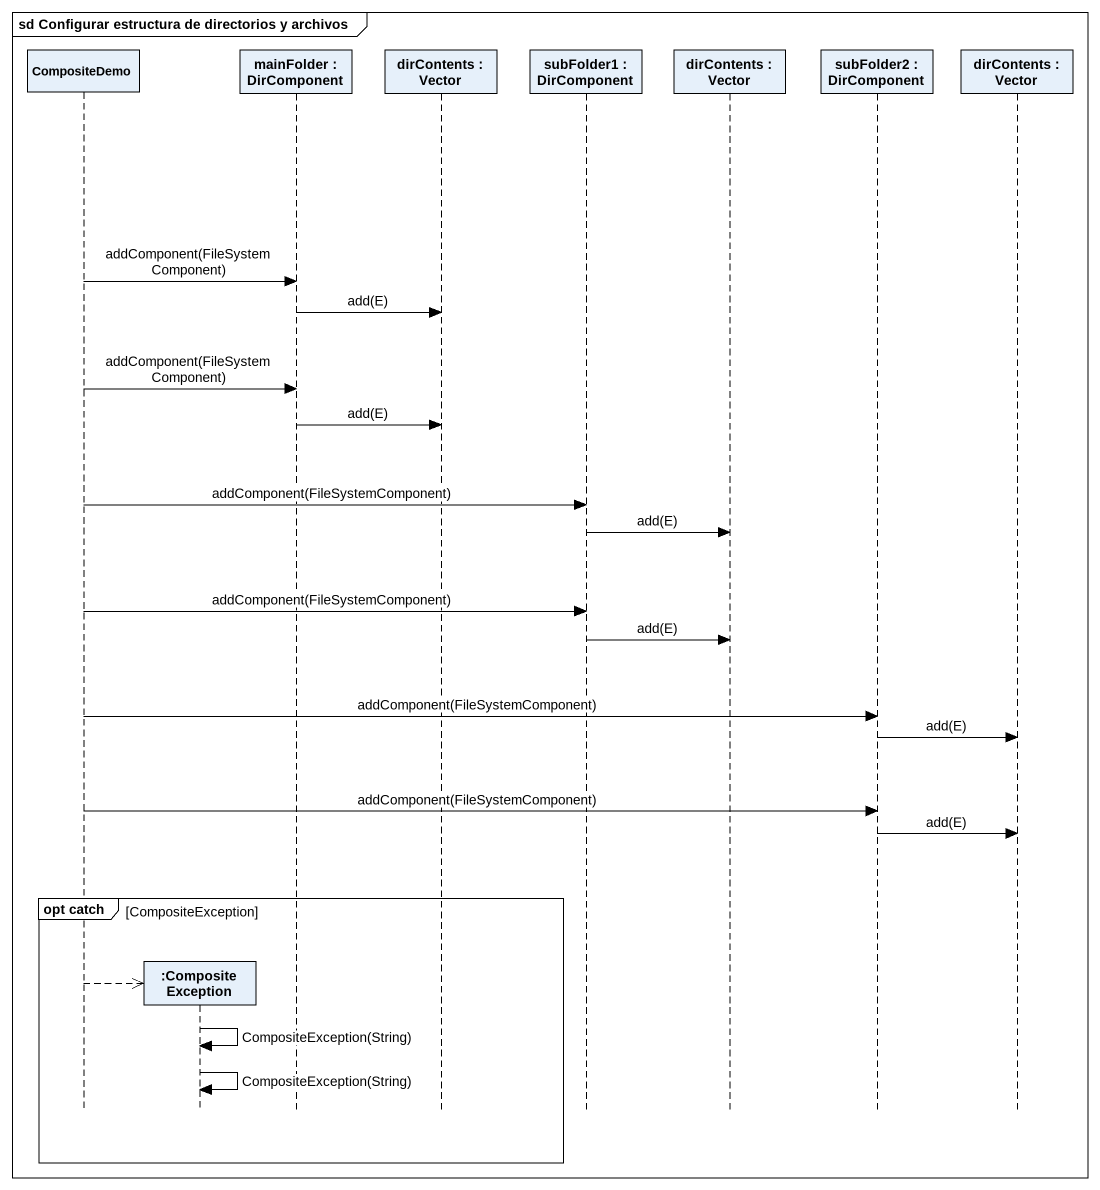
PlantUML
@startuml
mainframe sd Configurar estructura de directorios y archivos
hide footbox
participant CompositeDemo
participant ":CompositeException" as CompositeException
participant "mainFolder : DirComponent" as mainFolder
participant "dirContents : Vector" as dirContents
participant "subFolder1 : DirComponent" as subFolder1
participant "dirContents : Vector" as dirContents_2
participant "subFolder2 : DirComponent" as subFolder2
participant "dirContents : Vector" as dirContents_3

CompositeDemo -> mainFolder : addComponent(FileSystemComponent)
mainFolder -> dirContents : add(E)
CompositeDemo -> mainFolder : addComponent(FileSystemComponent)
mainFolder -> dirContents : add(E)
CompositeDemo -> subFolder1 : addComponent(FileSystemComponent)
subFolder1 -> dirContents_2 : add(E)
CompositeDemo -> subFolder1 : addComponent(FileSystemComponent)
subFolder1 -> dirContents_2 : add(E)
CompositeDemo -> subFolder2 : addComponent(FileSystemComponent)
subFolder2 -> dirContents_3 : add(E)
CompositeDemo -> subFolder2 : addComponent(FileSystemComponent)
subFolder2 -> dirContents_3 : add(E)
group opt catch [CompositeException]
  CompositeDemo -->> CompositeException **
  CompositeException -> CompositeException : CompositeException(String)
  CompositeException -> CompositeException : CompositeException(String)
end
@enduml
